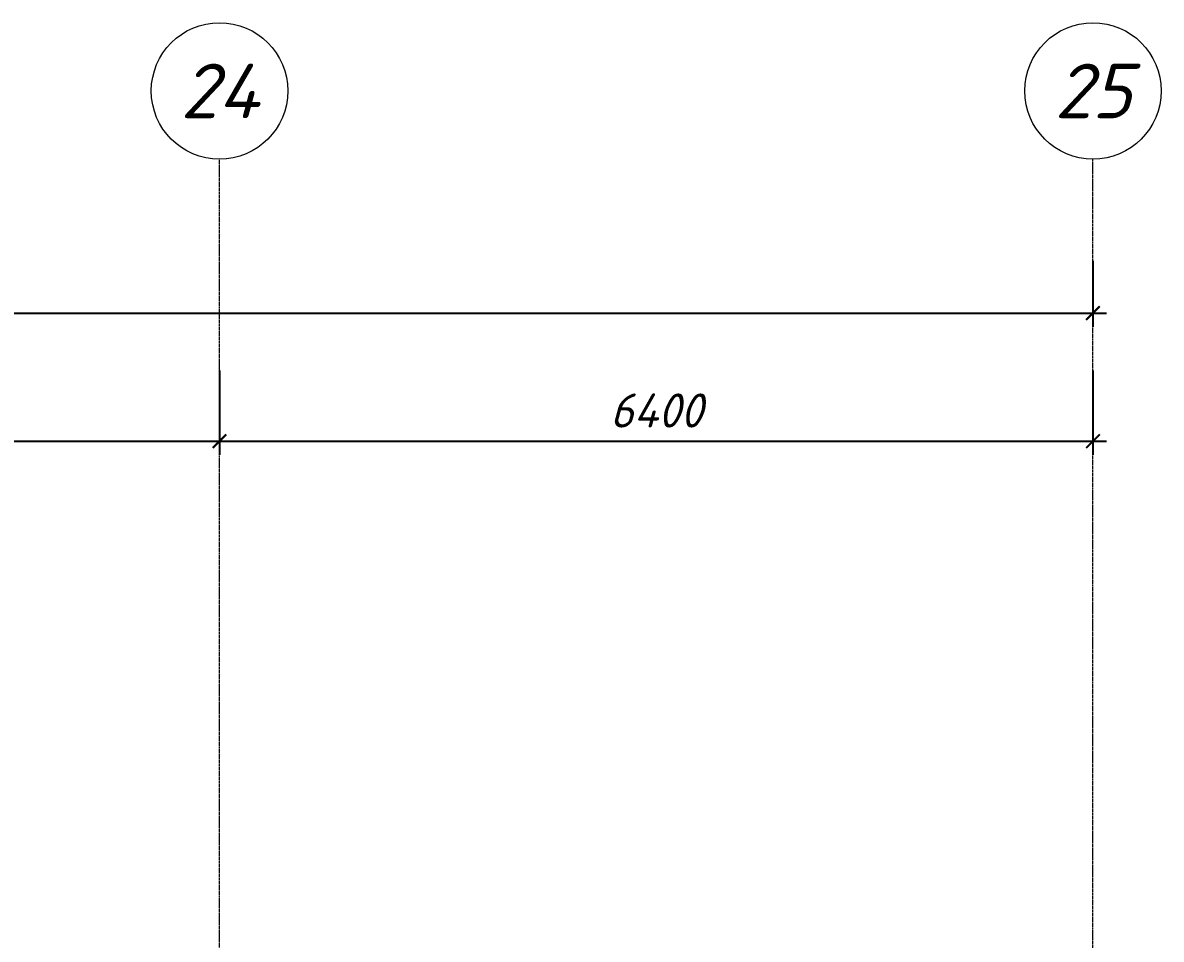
# Model space of a CAD drawing. Header units: millimetres. Extents: x -10178924 to 11692288, y -947381 to 58396.
# Drawn here: x 886940 to 895281, y -905810 to -899091 of the extents above; entities that cross this region are included whole.
import ezdxf
from ezdxf.enums import TextEntityAlignment as Align

# ---------------------------------------------------------------- set-up
doc = ezdxf.new("R2010")
doc.units = ezdxf.units.MM
doc.linetypes.add('осевая', pattern=[50.8, 31.75, -6.35, 6.35, -6.35])
doc.layers.add('Размеры осевые', color=153, linetype='Continuous', lineweight=9)
doc.styles.add('PDF ISOCPEUR Italic', font='isocpeui.ttf')
doc.styles.add('Текст_М100', font='GOST_Common Italic.ttf', dxfattribs={"height": 250})
doc.dimstyles.new('Размеры_М100', dxfattribs={"dimtxt": 250, "dimasz": 100, "dimexe": 100, "dimexo": 100, "dimgap": 100, "dimtad": 1, "dimrnd": 5, "dimtxsty": 'Текст_М100', "dimblk": 'ARCHTICK', "dimcen": 250, "dimdle": 100, "dimadec": 0, "dimazin": 2, "dimtfac": 1, "dimtmove": 1, "dimatfit": 3, "dimfxl": 1, "dimarcsym": 0})

# ---------------------------------------------------------------- blocks, each defined once
blk = doc.blocks.new('_ArchTick')
at = {"color": 0, "linetype": 'ByBlock', "const_width": 0.15}
blk.add_lwpolyline([(-0.5, -0.5), (0.5, 0.5)], dxfattribs=at)
blk = doc.blocks.new('*D2502')
at = {"layer": 'Defpoints', "color": 0, "ltscale": 100, "transparency": 16777216}
for p in [(-7000, -26444.9), (61000, -26444.9), (61000, -26928.2)]:
    blk.add_point(p, dxfattribs=at)
at = {"layer": 'Размеры осевые', "color": 0, "lineweight": -2, "ltscale": 100, "transparency": 16777216}
for p, q in [((-7000, -26544.9), (-7000, -27028.2)), ((61000, -26544.9), (61000, -27028.2)), ((-7100, -26928.2), (61100, -26928.2))]:
    blk.add_line(p, q, dxfattribs=at)
at = {"layer": 'Размеры осевые', "color": 0, "lineweight": -2, "ltscale": 100, "transparency": 16777216, "xscale": 100, "yscale": 100, "zscale": 100, "rotation": 180}
blk.add_blockref('_ArchTick', (-7000, -26928.2), dxfattribs=at)
at = {"layer": 'Размеры осевые', "color": 0, "lineweight": -2, "ltscale": 100, "transparency": 16777216, "xscale": 100, "yscale": 100, "zscale": 100}
blk.add_blockref('_ArchTick', (61000, -26928.2), dxfattribs=at)
at = {"layer": 'Размеры осевые', "color": 0, "ltscale": 100, "transparency": 16777216, "insert": (27000, -26703.2), "char_height": 250, "attachment_point": 5, "style": 'Текст_М100'}
blk.add_mtext('68000', dxfattribs=at)
blk = doc.blocks.new('*D2511')
at = {"layer": 'Defpoints', "color": 0, "ltscale": 100, "transparency": 16777216}
for p in [(49000, -27248.7), (54600, -27248.7), (54600, -27867.7)]:
    blk.add_point(p, dxfattribs=at)
at = {"layer": 'Размеры осевые', "color": 0, "lineweight": -2, "ltscale": 100, "transparency": 16777216}
for p, q in [((49000, -27348.7), (49000, -27967.7)), ((54600, -27348.7), (54600, -27967.7)), ((48900, -27867.7), (54700, -27867.7))]:
    blk.add_line(p, q, dxfattribs=at)
at = {"layer": 'Размеры осевые', "color": 0, "lineweight": -2, "ltscale": 100, "transparency": 16777216, "xscale": 100, "yscale": 100, "zscale": 100, "rotation": 180}
blk.add_blockref('_ArchTick', (49000, -27867.7), dxfattribs=at)
at = {"layer": 'Размеры осевые', "color": 0, "lineweight": -2, "ltscale": 100, "transparency": 16777216, "xscale": 100, "yscale": 100, "zscale": 100}
blk.add_blockref('_ArchTick', (54600, -27867.7), dxfattribs=at)
at = {"layer": 'Размеры осевые', "color": 0, "ltscale": 100, "transparency": 16777216, "insert": (51800, -27642.7), "char_height": 250, "attachment_point": 5, "style": 'Текст_М100'}
blk.add_mtext('5600', dxfattribs=at)
blk = doc.blocks.new('*D2512')
at = {"layer": 'Defpoints', "color": 0, "ltscale": 100, "transparency": 16777216}
for p in [(54600, -27248.7), (61000, -27248.7), (61000, -27867.7)]:
    blk.add_point(p, dxfattribs=at)
at = {"layer": 'Размеры осевые', "color": 0, "lineweight": -2, "ltscale": 100, "transparency": 16777216}
for p, q in [((54600, -27348.7), (54600, -27967.7)), ((61000, -27348.7), (61000, -27967.7)), ((54500, -27867.7), (61100, -27867.7))]:
    blk.add_line(p, q, dxfattribs=at)
at = {"layer": 'Размеры осевые', "color": 0, "lineweight": -2, "ltscale": 100, "transparency": 16777216, "xscale": 100, "yscale": 100, "zscale": 100, "rotation": 180}
blk.add_blockref('_ArchTick', (54600, -27867.7), dxfattribs=at)
at = {"layer": 'Размеры осевые', "color": 0, "lineweight": -2, "ltscale": 100, "transparency": 16777216, "xscale": 100, "yscale": 100, "zscale": 100}
blk.add_blockref('_ArchTick', (61000, -27867.7), dxfattribs=at)
at = {"layer": 'Размеры осевые', "color": 0, "ltscale": 100, "transparency": 16777216, "insert": (57800, -27642.7), "char_height": 250, "attachment_point": 5, "style": 'Текст_М100'}
blk.add_mtext('6400', dxfattribs=at)
blk = doc.blocks.new('A$Cad086cf1')
at = {"layer": 'Размеры осевые', "color": 251, "linetype": 'осевая', "ltscale": 0.5, "true_color": 0x636466, "transparency": 33554687}
for p, q in [((54600, -43050), (54600, -25800)), ((61000, -52200), (61000, -25800))]:
    blk.add_line(p, q, dxfattribs=at)
at = {"layer": 'Размеры осевые', "color": 251, "ltscale": 100, "true_color": 0x636466, "transparency": 33554687}
for centre in [(54600, -25300), (61000, -25300)]:
    blk.add_circle(centre, 500, dxfattribs=at)
at = {"layer": 'Размеры осевые', "color": 251, "ltscale": 100, "true_color": 0x636466, "transparency": 33554687, "style": 'PDF ISOCPEUR Italic'}
for s, p in [('24', (54600, -25300)), ('25', (61000, -25300))]:
    blk.add_text(s, height=400, dxfattribs=at).set_placement(p, align=Align.MIDDLE_CENTER)
at = {"layer": 'Размеры осевые', "color": 251, "ltscale": 100, "true_color": 0x636466, "transparency": 33554687}
for base, p1, p2, picture, middle in [((61000, -26928.154), (-7000, -26444.862), (61000, -26444.862), '*D2502', (27000, -26703.154)), ((54600, -27867.723), (49000, -27248.656), (54600, -27248.656), '*D2511', (51800, -27642.723)), ((61000, -27867.723), (54600, -27248.656), (61000, -27248.656), '*D2512', (57800, -27642.723))]:
    dim = blk.add_linear_dim(base=base, p1=p1, p2=p2, dimstyle='Размеры_М100', dxfattribs=at)
    dim.commit()
    dim.dimension.update_dxf_attribs({"geometry": picture, "text_midpoint": middle})

msp = doc.modelspace()

# ---------------------------------------------------------------- block references
msp.add_blockref('A$Cad086cf1', (833781.5, -874290.7))

doc.saveas('drawing.dxf')
